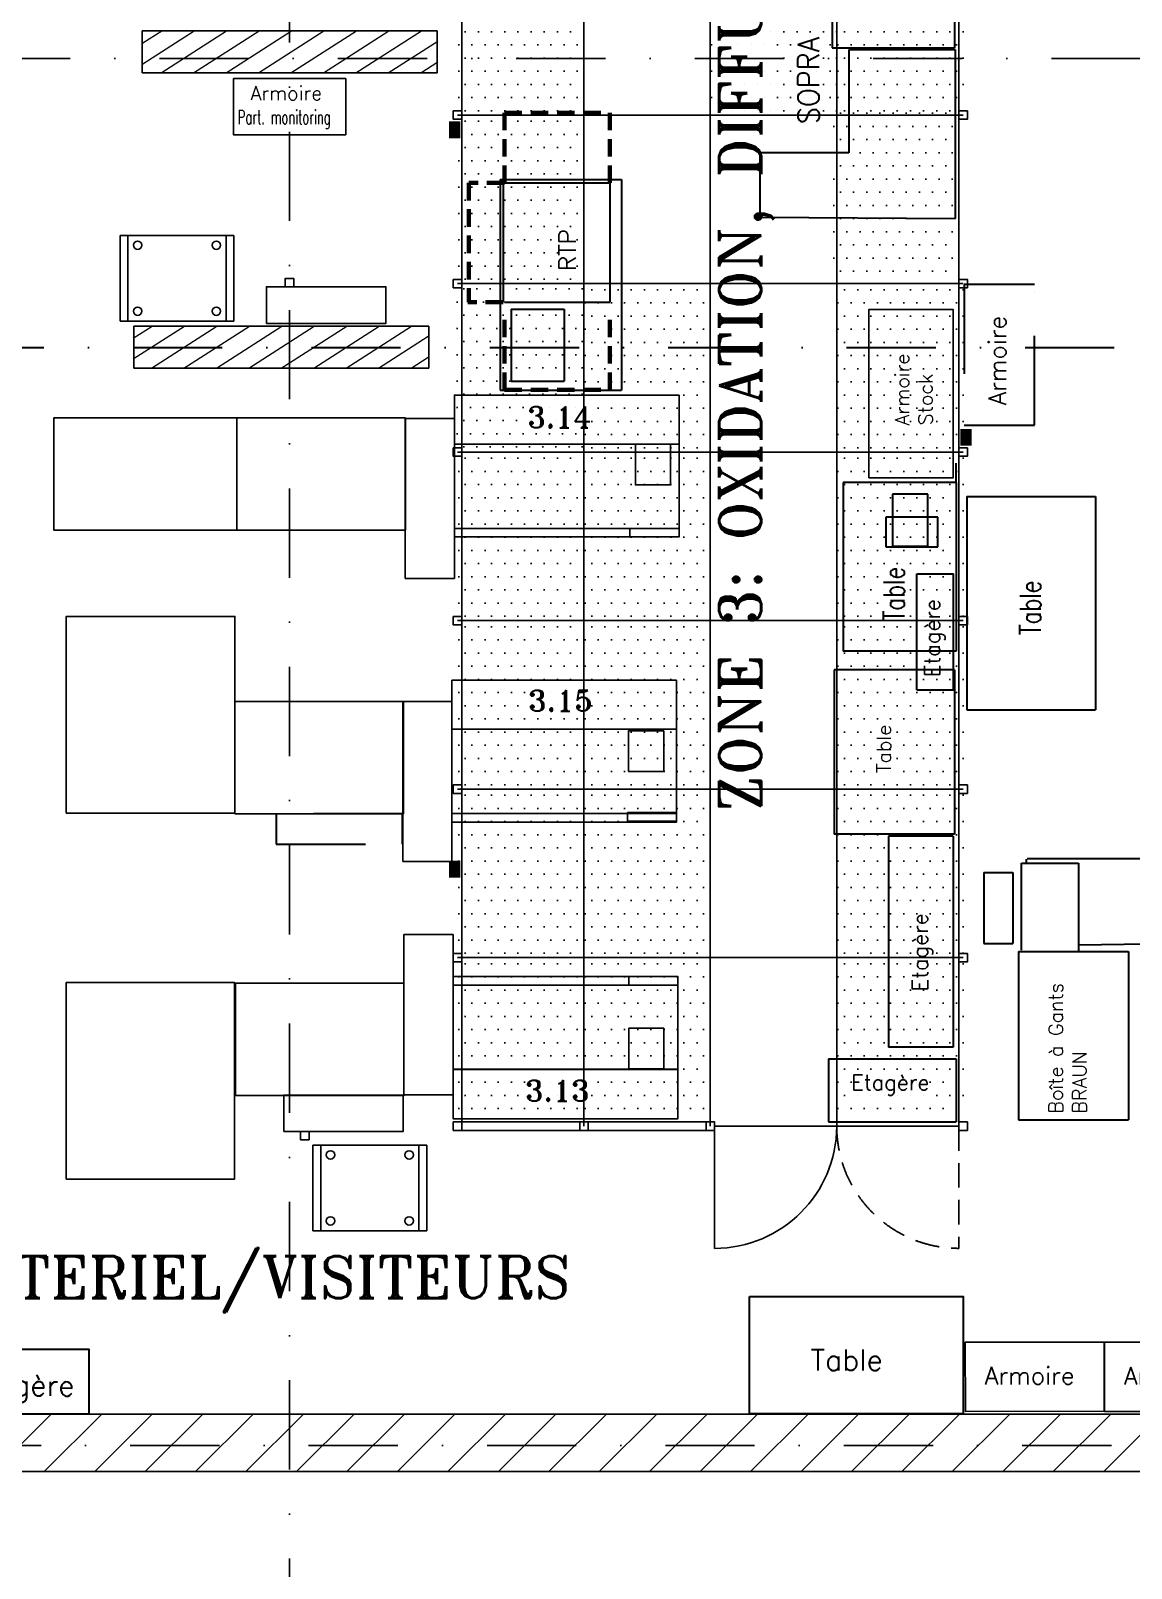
# Model space of a CAD drawing. Header units: millimetres. Extents: x -15291 to 293567, y -98510 to 49398.
# Drawn here: x 30872 to 38707, y 15552 to 26500 of the extents above; entities that cross this region are included whole.
import ezdxf

# ---------------------------------------------------------------- set-up
doc = ezdxf.new("R2010")
doc.units = ezdxf.units.MM
doc.header["$LTSCALE"] = 50
doc.header["$MEASUREMENT"] = 0
for name, pattern in [('AUSGEZOGEN', [0]), ('GESTRICHELT', [0.75, 0.5, -0.25]), ('HIDDEN', [0.375, 0.25, -0.125]), ('STRICHPUNKT', [25.4, 12.7, -6.35, 0, -6.35])]:
    doc.linetypes.add(name, pattern=pattern)
doc.layers.get('0').update_dxf_attribs({"linetype": 'AUSGEZOGEN'})
doc.layers.add('AM_8', color=1, linetype='CONTINUOUS', lineweight=15)
for name, color, linetype in [('AXEN', 3, 'STRICHPUNKT'), ('BA01', 7, 'AUSGEZOGEN'), ('EL01', 7, 'AUSGEZOGEN'), ('EQUIP1', 7, 'AUSGEZOGEN'), ('FFU', 4, 'CONTINUOUS'), ('RASTER', 30, 'AUSGEZOGEN'), ('RW01', 4, 'AUSGEZOGEN'), ('RW02', 4, 'AUSGEZOGEN'), ('RWTEXT', 7, 'CONTINUOUS')]:
    doc.layers.add(name, color=color, linetype=linetype)
doc.styles.add('ROMANS8', font='ROMANS.SHX')
doc.styles.add('ROMANT', font='romant', dxfattribs={"height": 400})

# ---------------------------------------------------------------- blocks, each defined once
blk = doc.blocks.new('*X3')
at = {"color": 0}
for p, q in [((30608, 16240), (31018, 16650)), ((30968, 16240), (31378, 16650)), ((31327, 16240), (31737, 16650)), ((31686, 16240), (32096, 16650)), ((32045, 16240), (32455, 16650)), ((32404, 16240), (32814, 16650)), ((32764, 16240), (33174, 16650)), ((33123, 16240), (33533, 16650)), ((33482, 16240), (33892, 16650)), ((33841, 16240), (34251, 16650)), ((34201, 16240), (34611, 16650)), ((34560, 16240), (34970, 16650)), ((34919, 16240), (35329, 16650)), ((35278, 16240), (35688, 16650)), ((35637, 16240), (36047, 16650)), ((35997, 16240), (36407, 16650)), ((36356, 16240), (36766, 16650)), ((36715, 16240), (37125, 16650)), ((37074, 16240), (37484, 16650)), ((37433, 16240), (37843, 16650)), ((37793, 16240), (38203, 16650)), ((38152, 16240), (38562, 16650)), ((38511, 16240), (38921, 16650))]:
    blk.add_line(p, q, dxfattribs=at)

msp = doc.modelspace()

# ---------------------------------------------------------------- hatches: boundary and pattern name
at = {"layer": 'AM_8'}
h = msp.add_hatch(dxfattribs=at)
h.set_pattern_fill('ANSI31', color=0, scale=1000, angle=347.7506, style=0)
h.set_pattern_definition([(32.7506, (14405.71, 0), (-67.62294, 105.12915), [])])
h.paths.add_polyline_path([(33771, 26500), (31671, 26500), (31671, 26200), (33771, 26200)])
h = msp.add_hatch(dxfattribs=at)
h.set_pattern_fill('ANSI31', color=0, scale=1000, angle=347.7506, style=0)
h.set_pattern_definition([(32.7506, (14337.33, -2101.59), (-67.62294, 105.12915), [])])
h.paths.add_polyline_path([(33702, 24398), (31602, 24398), (31602, 24098), (33702, 24098)])
at = {"layer": 'FFU'}
h = msp.add_hatch(dxfattribs=at)
h.set_pattern_fill('DOTS,_I', color=256, scale=1500, style=2)
h.set_pattern_definition([(0, (-15300, -3600), (46.875, 93.75), [0, -93.75])])
h.paths.add_polyline_path([(33910, 25900), (34810, 25900), (34810, 27100), (33910, 27100)])
h = msp.add_hatch(dxfattribs=at)
h.set_pattern_fill('DOTS,_I', color=256, scale=1500, style=2)
h.set_pattern_definition([(0, (-13500, -3600), (46.875, 93.75), [0, -93.75])])
h.paths.add_polyline_path([(35710, 25900), (36610, 25900), (36610, 27100), (35710, 27100)])
h = msp.add_hatch(dxfattribs=at)
h.set_pattern_fill('DOTS,_I', color=256, scale=1500, style=2)
h.set_pattern_definition([(0, (-12600, -3600), (46.875, 93.75), [0, -93.75])])
h.paths.add_polyline_path([(36610, 25900), (37510, 25900), (37510, 27100), (36610, 27100)])
h = msp.add_hatch(dxfattribs=at)
h.set_pattern_fill('DOTS,_I', color=256, scale=1500, style=2)
h.set_pattern_definition([(0, (-12629.75, -4743.81), (46.875, 93.75), [0, -93.75])])
h.paths.add_polyline_path([(36580, 24756), (37480, 24756), (37480, 25956), (36580, 25956)])
h = msp.add_hatch(dxfattribs=at)
h.set_pattern_fill('DOTS,_I', color=256, scale=1500, style=2)
h.set_pattern_definition([(0, (-15300, -4800), (46.875, 93.75), [0, -93.75])])
h.paths.add_polyline_path([(33910, 24700), (34810, 24700), (34810, 25900), (33910, 25900)])
h = msp.add_hatch(dxfattribs=at)
h.set_pattern_fill('DOTS,_I', color=256, scale=1500, style=2)
h.set_pattern_definition([(0, (-15310.93, -5994.54), (46.875, 93.75), [0, -93.75])])
h.paths.add_polyline_path([(33899, 23505), (34799, 23505), (34799, 24705), (33899, 24705)])
h = msp.add_hatch(dxfattribs=at)
h.set_pattern_fill('DOTS,_I', color=256, scale=1500, style=2)
h.set_pattern_definition([(0, (-14400, -6000), (46.875, 93.75), [0, -93.75])])
h.paths.add_polyline_path([(34810, 23500), (35710, 23500), (35710, 24700), (34810, 24700)])
h = msp.add_hatch(dxfattribs=at)
h.set_pattern_fill('DOTS,_I', color=256, scale=1500, style=2)
h.set_pattern_definition([(0, (-12600, -6000), (46.875, 93.75), [0, -93.75])])
h.paths.add_polyline_path([(36610, 23500), (37510, 23500), (37510, 24700), (36610, 24700)])
h = msp.add_hatch(dxfattribs=at)
h.set_pattern_fill('DOTS,_I', color=256, scale=1500, style=2)
h.set_pattern_definition([(0, (-15300, -7200), (46.875, 93.75), [0, -93.75])])
h.paths.add_polyline_path([(33910, 22300), (34810, 22300), (34810, 23500), (33910, 23500)])
h = msp.add_hatch(dxfattribs=at)
h.set_pattern_fill('DOTS,_I', color=256, scale=1500, style=2)
h.set_pattern_definition([(0, (-14400, -7200), (46.875, 93.75), [0, -93.75])])
h.paths.add_polyline_path([(34810, 22300), (35710, 22300), (35710, 23500), (34810, 23500)])
h = msp.add_hatch(dxfattribs=at)
h.set_pattern_fill('DOTS,_I', color=256, scale=1500, style=2)
h.set_pattern_definition([(0, (-12600, -7200), (46.875, 93.75), [0, -93.75])])
h.paths.add_polyline_path([(36610, 22300), (37510, 22300), (37510, 23500), (36610, 23500)])
h = msp.add_hatch(dxfattribs=at)
h.set_pattern_fill('DOTS,_I', color=256, scale=1500, style=2)
h.set_pattern_definition([(0, (-15300, -8400), (46.875, 93.75), [0, -93.75])])
h.paths.add_polyline_path([(33910, 21100), (34810, 21100), (34810, 22300), (33910, 22300)])
h = msp.add_hatch(dxfattribs=at)
h.set_pattern_fill('DOTS,_I', color=256, scale=1500, style=2)
h.set_pattern_definition([(0, (-14400, -8400), (46.875, 93.75), [0, -93.75])])
h.paths.add_polyline_path([(34810, 21100), (35710, 21100), (35710, 22300), (34810, 22300)])
h = msp.add_hatch(dxfattribs=at)
h.set_pattern_fill('DOTS,_I', color=256, scale=1500, style=2)
h.set_pattern_definition([(0, (-12600, -8400), (46.875, 93.75), [0, -93.75])])
h.paths.add_polyline_path([(36610, 21100), (37510, 21100), (37510, 22300), (36610, 22300)])
h = msp.add_hatch(dxfattribs=at)
h.set_pattern_fill('DOTS,_I', color=256, scale=1500, style=2)
h.set_pattern_definition([(0, (-15300, -9600), (46.875, 93.75), [0, -93.75])])
h.paths.add_polyline_path([(33910, 19900), (34810, 19900), (34810, 21100), (33910, 21100)])
h = msp.add_hatch(dxfattribs=at)
h.set_pattern_fill('DOTS,_I', color=256, scale=1500, style=2)
h.set_pattern_definition([(0, (-14400, -9600), (46.875, 93.75), [0, -93.75])])
h.paths.add_polyline_path([(34810, 19900), (35710, 19900), (35710, 21100), (34810, 21100)])
h = msp.add_hatch(dxfattribs=at)
h.set_pattern_fill('DOTS,_I', color=256, scale=1500, style=2)
h.set_pattern_definition([(0, (-12600, -9600), (46.875, 93.75), [0, -93.75])])
h.paths.add_polyline_path([(36610, 19900), (37510, 19900), (37510, 21100), (36610, 21100)])
h = msp.add_hatch(dxfattribs=at)
h.set_pattern_fill('DOTS,_I', color=256, scale=1500, style=2)
h.set_pattern_definition([(0, (-15300, -10800), (46.875, 93.75), [0, -93.75])])
h.paths.add_polyline_path([(33910, 18700), (34810, 18700), (34810, 19900), (33910, 19900)])
h = msp.add_hatch(dxfattribs=at)
h.set_pattern_fill('DOTS,_I', color=256, scale=1500, style=2)
h.set_pattern_definition([(0, (-14400, -10800), (46.875, 93.75), [0, -93.75])])
h.paths.add_polyline_path([(34810, 18700), (35710, 18700), (35710, 19900), (34810, 19900)])
h = msp.add_hatch(dxfattribs=at)
h.set_pattern_fill('DOTS,_I', color=256, scale=1500, style=2)
h.set_pattern_definition([(0, (-12600, -10800), (46.875, 93.75), [0, -93.75])])
h.paths.add_polyline_path([(36610, 18700), (37510, 18700), (37510, 19900), (36610, 19900)])

# ---------------------------------------------------------------- linework, layer by layer
at = {"layer": 'AXEN', "linetype": 'STRICHPUNKT'}
for p, q in [((32715, 37212), (32715, 14382)), ((74337, 26302), (2515, 26302)), ((2368, 16425), (56565, 16425))]:
    msp.add_line(p, q, dxfattribs=at)
at = {"layer": 'AXEN', "linetype": 'STRICHPUNKT', "lineweight": 30}
msp.add_line((2388, 24244), (56565, 24244), dxfattribs=at)
at = {"layer": 'BA01', "color": 7}
for p, q in [((31665, 26500), (33765, 26500)), ((31665, 26500), (31665, 26200)), ((33765, 26500), (33765, 26200)), ((33765, 26500), (33765, 26200)), ((33765, 26500), (33765, 26200)), ((31665, 26200), (33765, 26200)), ((31606, 24398), (33706, 24398)), ((31606, 24398), (31606, 24098)), ((33706, 24398), (33706, 24098)), ((31606, 24098), (33706, 24098))]:
    msp.add_line(p, q, dxfattribs=at)
at = {"layer": 'BA01'}
for p, q in [((7969, 16650), (56144, 16650)), ((23515, 16240), (55940, 16240))]:
    msp.add_line(p, q, dxfattribs=at)
msp.add_lwpolyline([(33115, 25760), (33115, 26160), (32315, 26160), (32315, 25760)], close=True, dxfattribs=at)
at = {"layer": 'EL01', "linetype": 'Continuous', "lineweight": 30}
for p, q in [((36578, 27904), (36578, 26378)), ((37448, 27904), (37448, 26378)), ((36578, 26378), (37448, 26378)), ((37455, 26365), (36697, 26365)), ((36697, 26365), (36697, 25630)), ((37455, 25163), (37455, 26365)), ((36697, 25630), (36062, 25630)), ((36062, 25630), (36062, 25174)), ((34213, 25442), (34213, 23941)), ((34213, 25442), (35077, 25442)), ((34235, 25417), (34235, 24568)), ((34244, 25417), (34994, 25417)), ((34994, 25417), (34994, 24568)), ((35077, 25442), (35077, 23941)), ((36062, 25174), (37455, 25163)), ((34244, 24568), (34994, 24568)), ((34293, 24517), (34293, 24004)), ((34293, 24517), (34669, 24517)), ((34669, 24517), (34669, 24004)), ((34293, 24004), (34669, 24004)), ((34213, 23941), (35077, 23941)), ((37461, 23283), (37461, 23422)), ((37461, 23283), (36657, 23283)), ((36657, 23283), (36657, 22082)), ((37461, 23283), (37461, 22082)), ((37180, 22633), (37442, 22633)), ((37180, 21808), (37180, 22633)), ((37442, 21808), (37442, 22633)), ((37461, 22082), (36657, 22082)), ((36593, 21949), (36593, 20780)), ((37449, 21949), (36593, 21949)), ((37449, 21949), (37449, 20780)), ((37180, 21808), (37442, 21808)), ((37449, 20780), (36593, 20780)), ((36979, 20766), (36979, 19262)), ((37439, 20766), (36979, 20766)), ((37439, 20766), (37439, 19262)), ((36551, 19179), (37460, 19179)), ((36551, 19179), (36551, 18730)), ((37439, 19262), (36979, 19262)), ((37460, 19179), (37460, 18730)), ((36551, 18730), (37460, 18730))]:
    msp.add_line(p, q, dxfattribs=at)
at = {"layer": 'EL01', "color": 3, "linetype": 'HIDDEN', "lineweight": 60, "ltscale": 10}
for p, q in [((34244, 25915), (34994, 25915)), ((34244, 25417), (34244, 25915)), ((34994, 25417), (34994, 25915)), ((34244, 25417), (33992, 25417)), ((33992, 25417), (33992, 24568)), ((34235, 24568), (33983, 24568)), ((34244, 23943), (34244, 24441)), ((34994, 23943), (34994, 24441)), ((34244, 23943), (34994, 23943))]:
    msp.add_line(p, q, dxfattribs=at)
at = {"layer": 'EL01', "color": 0, "linetype": 'Continuous', "lineweight": 30}
for p, q in [((37536, 23184), (38452, 23184)), ((37536, 23184), (37536, 21665)), ((38452, 23184), (38452, 21665)), ((37536, 21665), (38452, 21665)), ((37960, 20602), (37960, 20578)), ((38820, 20604), (37966, 20604)), ((37658, 20506), (37864, 20506)), ((37658, 20506), (37658, 20001)), ((37864, 20506), (37864, 20001)), ((37925, 19954), (37925, 20574)), ((37925, 20574), (38332, 20574)), ((38332, 20574), (38332, 19944)), ((37658, 20001), (37864, 20001)), ((37905, 19944), (37905, 18746)), ((37905, 19944), (38688, 19944)), ((38820, 19995), (38332, 19989)), ((38688, 19944), (38688, 18746)), ((37905, 18746), (38688, 18746))]:
    msp.add_line(p, q, dxfattribs=at)
at = {"layer": 'EL01', "linetype": 'STRICHPUNKT', "lineweight": 30}
for points in [[(37518, 23693), (38018, 23693), (38018, 24693), (37518, 24693)], [(37008, 22830), (37258, 22830), (37258, 23200), (37008, 23200)], [(36959, 23036), (36959, 22826), (37329, 22826), (37329, 23036)], [(33519, 20924), (32619, 20924), (32619, 20708), (33519, 20708)]]:
    msp.add_lwpolyline(points, close=True, dxfattribs=at)
at = {"layer": 'EL01', "color": 0, "linetype": 'Continuous', "lineweight": 30}
msp.add_lwpolyline([(35988, 17486), (37510, 17486), (37510, 16652), (35988, 16652)], close=True, dxfattribs=at)
at = {"layer": 'EL01', "linetype": 'Continuous', "lineweight": 30}
msp.add_lwpolyline([(30382, 17110), (30382, 16651), (31288, 16651), (31288, 17110)], close=True, dxfattribs=at)
at = {"layer": 'EL01', "color": 7}
for points in [[(33930, 25855), (33930, 25735), (33850, 25855), (33850, 25735)], [(37490, 23665), (37490, 23545), (37570, 23665), (37570, 23545)], [(33930, 20590), (33930, 20470), (33850, 20590), (33850, 20470)]]:
    msp.add_solid(points, dxfattribs=at)
at = {"layer": 'EQUIP1', "ltscale": 10}
for p, q in [((32318, 25043), (31508, 25043)), ((31508, 24433), (31508, 25043)), ((31508, 25043), (31508, 24433)), ((31563, 24433), (31563, 25043)), ((32263, 24433), (32263, 25043)), ((32318, 24433), (32318, 25043)), ((32318, 24433), (31508, 24433)), ((33853, 22263), (33853, 22263)), ((33853, 22263), (33853, 22263)), ((32881, 17955), (32881, 18565)), ((32881, 18565), (32881, 17955)), ((33691, 18565), (32881, 18565)), ((32936, 17955), (32936, 18565)), ((33636, 17955), (33636, 18565)), ((33691, 17955), (33691, 18565)), ((33691, 17955), (32881, 17955))]:
    msp.add_line(p, q, dxfattribs=at)
at = {"layer": 'EQUIP1'}
for points in [[(32550, 24417), (33400, 24417), (33400, 24677), (32550, 24677)], [(32684, 24677), (32744, 24677), (32744, 24737), (32684, 24737)], [(35488, 23906), (33888, 23906), (33888, 23556), (35488, 23556)], [(32339, 22943), (31037, 22943), (31037, 23745), (32339, 23745)], [(32339, 22943), (33539, 22943), (33539, 23743), (32339, 23743)], [(33538, 22600), (33888, 22600), (33888, 23740), (33538, 23740)], [(35488, 23556), (33888, 23556), (33888, 22956), (35488, 22956)], [(35427, 23556), (35177, 23556), (35177, 23266), (35427, 23266)], [(35488, 22956), (33888, 22956), (33888, 22896), (35488, 22896)], [(35138, 22896), (35488, 22896), (35488, 22956), (35138, 22956)], [(31125, 20930), (32325, 20930), (32325, 22330), (31125, 22330)], [(35470, 21876), (33870, 21876), (33870, 21526), (35470, 21526)], [(32325, 20924), (33525, 20924), (33525, 21724), (32325, 21724)], [(33520, 20584), (33870, 20584), (33870, 21724), (33520, 21724)], [(35470, 21526), (33870, 21526), (33870, 20926), (35470, 20926)], [(35378, 21516), (35128, 21516), (35128, 21226), (35378, 21226)], [(35470, 20926), (33870, 20926), (33870, 20866), (35470, 20866)], [(35120, 20873), (35470, 20873), (35470, 20933), (35120, 20933)], [(35129, 19705), (35479, 19705), (35479, 19765), (35129, 19765)], [(38514, 17163), (38514, 16670), (37526, 16669), (37525, 17162)], [(39504, 17162), (39505, 16669), (38516, 16669), (38516, 17162)]]:
    msp.add_lwpolyline(points, close=True, dxfattribs=at)
at = {"layer": 'EQUIP1', "color": 0}
msp.add_lwpolyline([(36839, 23316), (37439, 23316), (37439, 24516), (36839, 24516)], close=True, dxfattribs=at)
at = {"layer": 'EQUIP1', "color": 7}
for points in [[(33529, 18924), (33879, 18924), (33879, 20064), (33529, 20064)], [(31123, 18323), (32323, 18323), (32323, 19723), (31123, 19723)], [(32329, 18918), (33529, 18918), (33529, 19718), (32329, 19718)], [(35479, 19765), (33879, 19765), (33879, 19705), (35479, 19705)], [(35479, 19705), (33879, 19705), (33879, 19105), (35479, 19105)], [(35380, 19399), (35130, 19399), (35130, 19109), (35380, 19109)], [(35479, 19103), (33879, 19103), (33879, 18753), (35479, 18753)], [(32673, 18662), (33523, 18662), (33523, 18922), (32673, 18922)], [(32793, 18603), (32853, 18603), (32853, 18663), (32793, 18663)]]:
    msp.add_lwpolyline(points, close=True, dxfattribs=at)
at = {"layer": 'EQUIP1', "ltscale": 10}
for centre in [(31633, 24973), (32193, 24973), (31633, 24503), (32193, 24503), (33006, 18495), (33566, 18495), (33006, 18025), (33566, 18025)]:
    msp.add_circle(centre, 30, dxfattribs=at)
at = {"layer": 'RASTER'}
for p, q in [((34810, 18700), (34810, 31900)), ((35710, 18700), (35710, 31900)), ((36610, 18700), (36610, 31900)), ((33910, 25900), (37510, 25900)), ((33910, 24700), (37510, 24700)), ((33910, 23500), (37510, 23500)), ((33910, 22300), (37510, 22300)), ((33910, 21100), (37510, 21100)), ((33910, 19900), (37510, 19900))]:
    msp.add_line(p, q, dxfattribs=at)
at = {"layer": 'RW01'}
for p, q in [((33940, 18730), (33940, 31901)), ((37480, 18730), (37480, 31901)), ((34780, 18730), (33940, 18730)), ((35680, 18730), (34840, 18730)), ((34780, 18670), (33940, 18670)), ((35680, 18670), (34840, 18670))]:
    msp.add_line(p, q, dxfattribs=at)
at = {"layer": 'RW01', "flags": 128}
for points in [[(33880, 25930), (33880, 25870), (33940, 25870), (33940, 25930)], [(37480, 25870), (37540, 25870), (37540, 25930), (37480, 25930)], [(33880, 24730), (33880, 24670), (33940, 24670), (33940, 24730)], [(37480, 24670), (37540, 24670), (37540, 24730), (37480, 24730)], [(33880, 23530), (33880, 23470), (33940, 23470), (33940, 23530)], [(37480, 23470), (37540, 23470), (37540, 23530), (37480, 23530)], [(33880, 22330), (33880, 22270), (33940, 22270), (33940, 22330)], [(37480, 22270), (37540, 22270), (37540, 22330), (37480, 22330)], [(33880, 21130), (33880, 21070), (33940, 21070), (33940, 21130)], [(37480, 21070), (37540, 21070), (37540, 21130), (37480, 21130)], [(33880, 19930), (33880, 19870), (33940, 19870), (33940, 19930)], [(37480, 19870), (37540, 19870), (37540, 19930), (37480, 19930)], [(33880, 18730), (33880, 18670), (33940, 18670), (33940, 18730)], [(34780, 18730), (34780, 18670), (34840, 18670), (34840, 18730)], [(35680, 18730), (35680, 18670), (35740, 18670), (35740, 18730)], [(37480, 18670), (37540, 18670), (37540, 18730), (37480, 18730)]]:
    msp.add_lwpolyline(points, close=True, dxfattribs=at)
at = {"layer": 'RW02'}
for q in [(37480, 18700), (35740, 17830)]:
    msp.add_line((35740, 18700), q, dxfattribs=at)
at = {"layer": 'RW02', "linetype": 'GESTRICHELT', "ltscale": 7}
msp.add_line((37480, 18700), (37480, 17830), dxfattribs=at)
at = {"layer": 'RW02'}
msp.add_arc((35740, 18700), 870, 270, 0, dxfattribs=at)
at = {"layer": 'RW02', "linetype": 'GESTRICHELT', "ltscale": 7}
msp.add_arc((37480, 18700), 870, 180, 270, dxfattribs=at)

# ---------------------------------------------------------------- block references
at = {"layer": 'BA01'}
msp.add_blockref('*X3', (0, 0), dxfattribs=at)

# ---------------------------------------------------------------- texts
at = {"layer": 'EL01', "color": 6, "lineweight": 30, "insert": (36424, 17110), "char_height": 150, "width": 612.28, "attachment_point": 1, "style": 'ROMANS8'}
msp.add_mtext('{\\C7;Table}', dxfattribs=at)
at = {"layer": 'EQUIP1', "style": 'ROMANS8'}
for s, width, p in [('SOPRA', 0.95, (36484, 25835)), ('Table', 0.75, (37093, 22295)), ('Table ', 0.75, (38063, 22197))]:
    msp.add_text(s, height=150, rotation=90, dxfattribs=dict(at, width=width)).set_placement(p)
at = {"layer": 'EQUIP1'}
for s, height, style, p in [('Armoire', 100, 'ROMANS8', (32436, 26005)), ('3.14', 150, 'ROMANT', (34408, 23674)), ('3.15', 150, 'ROMANT', (34414, 21656)), ('3.13', 150, 'ROMANT', (34392, 18878))]:
    msp.add_text(s, height=height, dxfattribs=dict(at, style=style)).set_placement(p)
at = {"layer": 'EQUIP1', "style": 'ROMANS8', "width": 0.6}
msp.add_text('Part. monitoring', height=100, dxfattribs=at).set_placement((32346, 25835))
at = {"layer": 'EQUIP1', "style": 'ROMANS8'}
msp.add_text('Etagère', height=150, rotation=359.463, dxfattribs=at).set_placement((30424, 16785))
at = {"layer": 'EQUIP1', "attachment_point": 1, "style": 'ROMANT'}
for s, insert, char_height, width, rotation in [('{\\Fsimplex|c0;RTP}', (34632, 24790), 120, 365.24, 90), ('{\\Fsimplex.shx;Armoire}', (37691, 23833), 125, 95, 90), ('{\\Fsimplex.shx;Etagère}', (37235, 21897), 110, 675, 90), ('{\\Fsimplex.shx;Table}', (36896, 21215), 100, 297.9, 90), ('{\\Fsimplex.shx;Etagère}', (37148, 19659), 110, 675, 90), ('{\\Fsimplex.shx;Armoire}', (37665, 16986), 125, 95, 0.0277), ('{\\Fsimplex.shx;Armoire}', (38655, 16985), 125, 95, 0.0277)]:
    msp.add_mtext(s, dxfattribs=dict(at, insert=insert, char_height=char_height, width=width, rotation=rotation))
at = {"layer": 'EQUIP1', "color": 0, "char_height": 100, "width": 2392.57, "attachment_point": 1, "rotation": 90, "style": 'ROMANS8'}
for s, insert in [('Armoire\\PStock', (37026, 23691)), ('Boîte à Gants\\PBRAUN', (38121, 18790))]:
    msp.add_mtext(s, dxfattribs=dict(at, insert=insert))
at = {"layer": 'EQUIP1', "insert": (36713, 19066), "char_height": 110, "width": 675, "attachment_point": 1, "style": 'ROMANT'}
msp.add_mtext('{\\Fsimplex.shx;Etagère}', dxfattribs=at)
at = {"layer": 'RWTEXT', "style": 'ROMANT'}
msp.add_text('ZONE 3: OXIDATION, DIFFUSION, LPCVD', height=300, rotation=90, dxfattribs=at).set_placement((36072, 20940))
msp.add_text('CORRIDOR MATERIEL/VISITEURS', height=300, dxfattribs=at).set_placement((27837, 17475))

doc.saveas('drawing.dxf')
